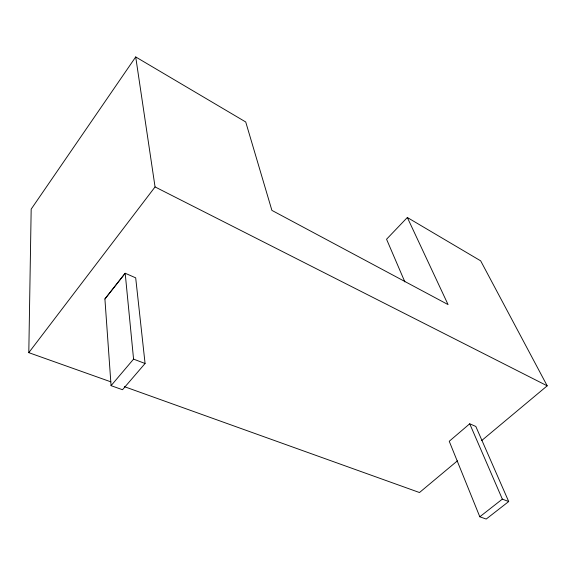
<?xml version="1.0" encoding="UTF-8"?>
<svg xmlns="http://www.w3.org/2000/svg" width="576" height="576" viewBox="0 0 576 576"><rect width="100%" height="100%" fill="white"/><g stroke="black" fill="none" stroke-linecap="round" stroke-linejoin="round"><path stroke-width="0.86" d="M110.844 381.838L28.8 352.663L31.176 209.146L135.706 56.945L245.722 121.975L271.901 210.384L448.07 304.603L407.333 217.498L386.554 239.227L404.849 281.88M104.911 298.973L125.186 273.247L135.684 277.834L145.073 363.492L122.515 389.729L111.067 385.661L104.911 298.973L125.186 273.247L133.567 359.122L111.067 385.661M28.8 352.663L155.059 186.926L135.706 56.945M469.721 423.785L449.237 441.281L479.808 516.78L486.209 519.055L508.709 501.545L475.819 426.449L469.721 423.785L502.344 499.126L508.709 501.545M457.452 460.807L419.486 492.53L124.38 386.654M481.615 440.618L547.2 385.826L480.672 260.842L407.333 217.498M479.808 516.78L502.344 499.126M133.567 359.122L145.073 363.492M155.059 186.926L547.2 385.826"/></g></svg>
